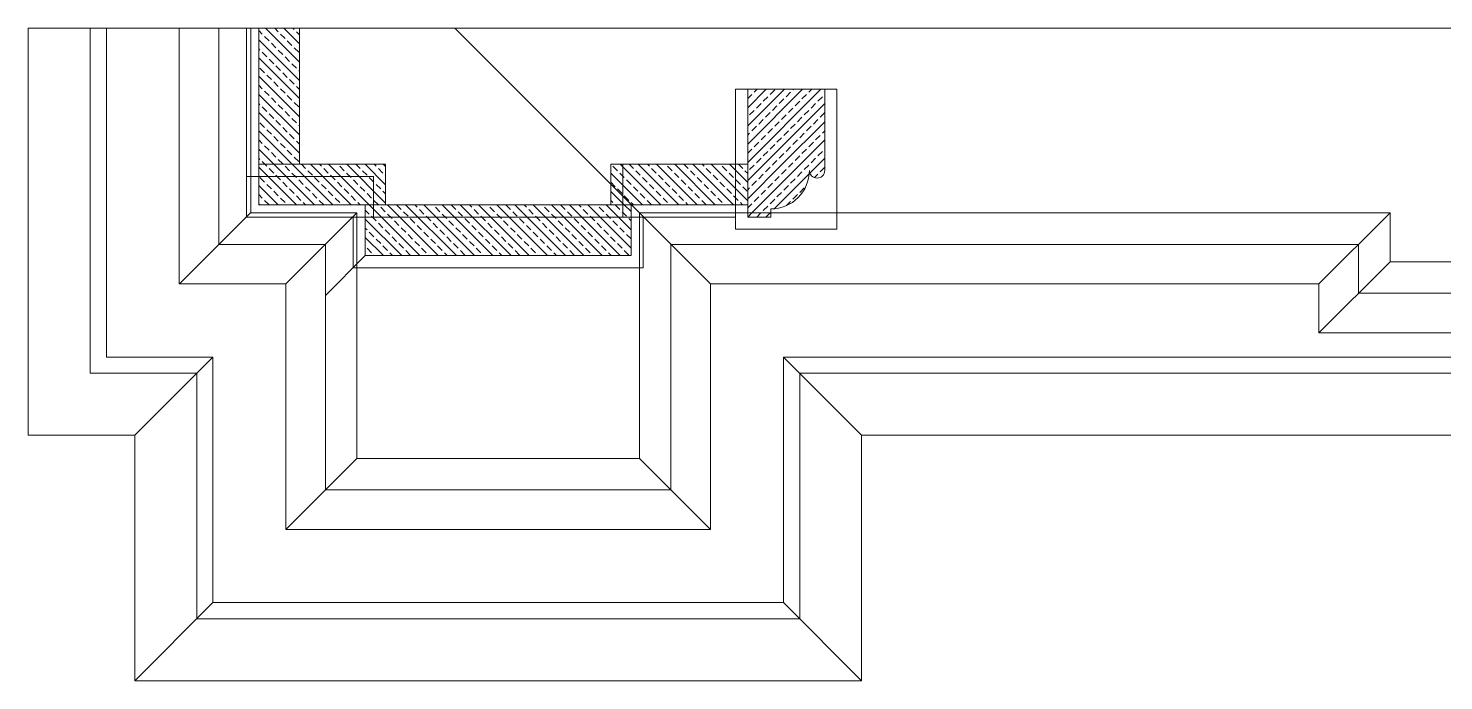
# Model space of a CAD drawing. Header units: millimetres. Extents: x -942 to 1387, y 0 to 1964.
# Drawn here: x -942 to -244, y 1643 to 1964 of the extents above; entities that cross this region are included whole.
import ezdxf

# ---------------------------------------------------------------- set-up
doc = ezdxf.new("R2010")
doc.units = ezdxf.units.MM
doc.layers.add('ceco.net 174', color=7, linetype='Continuous')

msp = doc.modelspace()

# ---------------------------------------------------------------- linework, layer by layer
at = {"layer": 'ceco.net 174', "lineweight": 5}
for p, q in [((-942.12, 1964), (-942.12, 1763.5)), ((-942.12, 1964), (0, 1964)), ((-911.58, 1964), (-911.58, 1794)), ((-903.58, 1964), (-903.58, 1802)), ((-867.72, 1964), (-867.72, 1838)), ((-848.14, 1964), (-848.14, 1857.5)), ((-834.48, 1964), (-834.48, 1871)), ((-832.48, 1964), (-832.48, 1873)), ((-828.48, 1964), (-828.48, 1897)), ((-826.78, 1961.16), (-828.48, 1962.86)), ((-808.48, 1947.35), (-825.13, 1964)), ((-818.92, 1962.28), (-820.64, 1964)), ((-815.55, 1958.91), (-817.8, 1961.16)), ((-808.48, 1956.33), (-816.15, 1964)), ((-811.06, 1963.4), (-811.66, 1964)), ((-808.48, 1960.82), (-809.94, 1962.28)), ((-808.48, 1964), (-808.48, 1897)), ((-605.83, 1838), (-731.83, 1964)), ((-808.48, 1938.37), (-828.48, 1958.37)), ((-827.9, 1953.3), (-828.48, 1953.88)), ((-823.41, 1957.79), (-825.65, 1960.04)), ((-820.04, 1954.42), (-822.29, 1956.67)), ((-812.18, 1955.55), (-814.43, 1957.79)), ((-808.82, 1952.18), (-811.06, 1954.42)), ((-808.48, 1929.39), (-828.48, 1949.39)), ((-824.53, 1949.93), (-826.78, 1952.18)), ((-821.16, 1946.56), (-823.41, 1948.81)), ((-816.67, 1951.06), (-818.92, 1953.3)), ((-813.31, 1947.69), (-815.55, 1949.93)), ((-808.48, 1920.41), (-828.48, 1940.41)), ((-825.65, 1942.07), (-827.9, 1944.32)), ((-822.29, 1938.71), (-824.53, 1940.95)), ((-817.8, 1943.2), (-820.04, 1945.44)), ((-814.43, 1939.83), (-816.67, 1942.07)), ((-809.94, 1944.32), (-812.18, 1946.56)), ((-808.48, 1942.86), (-808.82, 1943.2)), ((-826.78, 1934.22), (-828.48, 1935.92)), ((-823.41, 1930.85), (-825.65, 1933.09)), ((-818.92, 1935.34), (-821.16, 1937.58)), ((-815.55, 1931.97), (-817.8, 1934.22)), ((-811.06, 1936.46), (-813.31, 1938.71)), ((-808.48, 1933.88), (-809.94, 1935.34)), ((-593.48, 1871), (-593.48, 1934)), ((-543.48, 1934), (-593.48, 1934)), ((-587.48, 1934), (-549.48, 1934)), ((-587.48, 1871), (-587.48, 1934)), ((-587.48, 1933.84), (-587.31, 1934)), ((-587.48, 1924.86), (-578.33, 1934)), ((-587.48, 1906.9), (-560.37, 1934)), ((-587.48, 1897.92), (-551.39, 1934)), ((-587.48, 1915.88), (-569.35, 1934)), ((-584.27, 1932.56), (-582.82, 1934)), ((-576.41, 1931.44), (-574.17, 1933.68)), ((-565.19, 1933.68), (-564.86, 1934)), ((-557.33, 1932.56), (-555.88, 1934)), ((-549.48, 1894), (-549.48, 1934)), ((-543.48, 1934), (-543.48, 1865)), ((-808.48, 1911.43), (-828.48, 1931.43)), ((-827.9, 1926.36), (-828.48, 1926.94)), ((-820.04, 1927.48), (-822.29, 1929.73)), ((-816.67, 1924.11), (-818.92, 1926.36)), ((-812.18, 1928.6), (-814.43, 1930.85)), ((-808.82, 1925.24), (-811.06, 1927.48)), ((-587.48, 1929.35), (-585.39, 1931.44)), ((-583.15, 1924.7), (-580.9, 1926.95)), ((-579.78, 1928.07), (-577.54, 1930.31)), ((-579.41, 1897), (-549.48, 1926.94)), ((-571.92, 1926.95), (-569.68, 1929.19)), ((-568.55, 1930.31), (-566.31, 1932.56)), ((-564.06, 1925.82), (-561.82, 1928.07)), ((-560.7, 1929.19), (-558.45, 1931.44)), ((-556.21, 1924.7), (-553.96, 1926.95)), ((-552.84, 1928.07), (-550.59, 1930.31)), ((-808.48, 1902.45), (-828.48, 1922.45)), ((-824.53, 1922.99), (-826.78, 1925.24)), ((-821.16, 1919.62), (-823.41, 1921.87)), ((-813.31, 1920.75), (-815.55, 1922.99)), ((-809.94, 1917.38), (-812.18, 1919.62)), ((-586.52, 1921.33), (-584.27, 1923.58)), ((-582.03, 1916.84), (-579.78, 1919.09)), ((-578.66, 1920.21), (-576.41, 1922.46)), ((-575.29, 1923.58), (-573.05, 1925.82)), ((-570.8, 1919.09), (-568.55, 1921.33)), ((-567.43, 1922.46), (-565.19, 1924.7)), ((-562.94, 1917.97), (-560.7, 1920.21)), ((-559.57, 1921.33), (-557.33, 1923.58)), ((-555.08, 1916.84), (-552.84, 1919.09)), ((-551.72, 1920.21), (-549.48, 1922.45)), ((-812.02, 1897), (-828.48, 1913.47)), ((-825.65, 1915.13), (-827.9, 1917.38)), ((-822.29, 1911.77), (-824.53, 1914.01)), ((-817.8, 1916.26), (-820.04, 1918.5)), ((-814.43, 1912.89), (-816.67, 1915.13)), ((-808.48, 1915.92), (-808.82, 1916.26)), ((-587.48, 1911.39), (-586.52, 1912.35)), ((-585.39, 1913.48), (-583.15, 1915.72)), ((-577.54, 1912.35), (-575.29, 1914.6)), ((-574.17, 1915.72), (-571.92, 1917.97)), ((-570.43, 1897), (-549.48, 1917.96)), ((-569.68, 1911.23), (-567.43, 1913.48)), ((-566.31, 1914.6), (-564.06, 1916.84)), ((-561.82, 1910.11), (-559.57, 1912.35)), ((-558.45, 1913.48), (-556.21, 1915.72)), ((-550.59, 1912.35), (-549.48, 1913.47)), ((-826.78, 1907.28), (-828.48, 1908.98)), ((-823.41, 1903.91), (-825.65, 1906.15)), ((-818.92, 1908.4), (-821.16, 1910.64)), ((-815.55, 1905.03), (-817.8, 1907.28)), ((-811.06, 1909.52), (-813.31, 1911.77)), ((-808.48, 1906.94), (-809.94, 1908.4)), ((-584.27, 1905.62), (-582.03, 1907.86)), ((-580.9, 1908.99), (-578.66, 1911.23)), ((-576.41, 1904.5), (-574.17, 1906.74)), ((-573.05, 1907.86), (-570.8, 1910.11)), ((-568.55, 1903.37), (-566.31, 1905.62)), ((-565.19, 1906.74), (-562.94, 1908.99)), ((-561.45, 1897), (-549.48, 1908.98)), ((-557.33, 1905.62), (-555.08, 1907.86)), ((-553.96, 1908.99), (-551.72, 1911.23)), ((-821, 1897), (-828.48, 1904.49)), ((-827.9, 1899.42), (-828.48, 1900)), ((-825.49, 1897), (-826.78, 1898.3)), ((-820.04, 1900.54), (-822.29, 1902.79)), ((-816.67, 1897.17), (-818.92, 1899.42)), ((-812.18, 1901.66), (-814.43, 1903.91)), ((-808.82, 1898.3), (-811.06, 1900.54)), ((-587.48, 1902.41), (-585.39, 1904.5)), ((-583.15, 1897.76), (-580.9, 1900.01)), ((-579.78, 1901.13), (-577.54, 1903.37)), ((-574.92, 1897), (-573.05, 1898.88)), ((-571.92, 1900.01), (-569.68, 1902.25)), ((-564.06, 1898.88), (-561.82, 1901.13)), ((-560.7, 1902.25), (-558.45, 1904.5)), ((-556.21, 1897.76), (-553.96, 1900.01)), ((-552.84, 1901.13), (-550.59, 1903.37)), ((-552.47, 1897), (-549.48, 1900)), ((-771.98, 1891), (-834.48, 1891)), ((-828.48, 1897), (-765.98, 1897)), ((-828.48, 1897), (-828.48, 1877)), ((-809.98, 1877), (-828.48, 1895.51)), ((-824.53, 1896.05), (-825.49, 1897)), ((-821.16, 1892.68), (-823.41, 1894.93)), ((-801, 1877), (-821, 1897)), ((-817.8, 1889.32), (-820.04, 1891.56)), ((-813.31, 1893.81), (-815.55, 1896.05)), ((-809.94, 1890.44), (-812.18, 1892.68)), ((-792.02, 1877), (-812.02, 1897)), ((-805.45, 1894.93), (-807.52, 1897)), ((-802.08, 1891.56), (-804.33, 1893.81)), ((-783.03, 1877), (-803.03, 1897)), ((-797.59, 1896.05), (-798.54, 1897)), ((-794.22, 1892.68), (-796.47, 1894.93)), ((-774.05, 1877), (-794.05, 1897)), ((-790.86, 1889.32), (-793.1, 1891.56)), ((-786.37, 1893.81), (-788.61, 1896.05)), ((-783, 1890.44), (-785.24, 1892.68)), ((-765.98, 1877.91), (-785.07, 1897)), ((-778.51, 1894.93), (-780.58, 1897)), ((-775.14, 1891.56), (-777.39, 1893.81)), ((-765.98, 1886.89), (-776.09, 1897)), ((-771.98, 1871), (-771.98, 1891)), ((-770.65, 1896.05), (-771.6, 1897)), ((-767.28, 1892.68), (-769.53, 1894.93)), ((-765.98, 1895.87), (-767.11, 1897)), ((-765.98, 1891.38), (-766.16, 1891.56)), ((-765.98, 1897), (-765.98, 1877)), ((-654.98, 1897), (-587.48, 1897)), ((-654.98, 1877), (-654.98, 1897)), ((-639.35, 1877), (-654.98, 1892.63)), ((-651.66, 1893.81), (-653.91, 1896.05)), ((-648.29, 1890.44), (-650.54, 1892.68)), ((-630.37, 1877), (-650.37, 1897)), ((-648.98, 1871), (-648.98, 1897)), ((-643.8, 1894.93), (-645.88, 1897)), ((-640.44, 1891.56), (-642.68, 1893.81)), ((-621.39, 1877), (-641.39, 1897)), ((-638.83, 1897), (-593.48, 1897)), ((-635.95, 1896.05), (-636.9, 1897)), ((-632.58, 1892.68), (-634.82, 1894.93)), ((-612.41, 1877), (-632.41, 1897)), ((-629.21, 1889.32), (-631.46, 1891.56)), ((-624.72, 1893.81), (-626.97, 1896.05)), ((-621.35, 1890.44), (-623.6, 1892.68)), ((-603.43, 1877), (-623.43, 1897)), ((-616.86, 1894.93), (-618.94, 1897)), ((-613.5, 1891.56), (-615.74, 1893.81)), ((-594.45, 1877), (-614.45, 1897)), ((-609.01, 1896.05), (-609.96, 1897)), ((-605.64, 1892.68), (-607.88, 1894.93)), ((-587.48, 1879.01), (-605.47, 1897)), ((-602.27, 1889.32), (-604.52, 1891.56)), ((-597.78, 1893.81), (-600.03, 1896.05)), ((-594.41, 1890.44), (-596.66, 1892.68)), ((-587.48, 1887.99), (-596.49, 1897)), ((-589.92, 1894.93), (-592, 1897)), ((-587.48, 1892.48), (-588.8, 1893.81)), ((-587.48, 1896.97), (-587.51, 1897)), ((-587.48, 1897), (-587.48, 1877)), ((-587.48, 1888.94), (-579.41, 1897)), ((-587.48, 1879.96), (-570.43, 1897)), ((-586.52, 1894.39), (-584.27, 1896.64)), ((-582.03, 1889.9), (-579.78, 1892.15)), ((-581.45, 1877), (-561.45, 1897)), ((-578.66, 1893.27), (-576.41, 1895.51)), ((-575.29, 1896.64), (-574.92, 1897)), ((-574.17, 1888.78), (-571.92, 1891.02)), ((-572.47, 1877), (-557.15, 1892.33)), ((-570.8, 1892.15), (-568.55, 1894.39)), ((-567.43, 1895.51), (-565.94, 1897)), ((-565.94, 1897), (-565.19, 1897.76)), ((-562.94, 1891.02), (-560.7, 1893.27)), ((-559.57, 1894.39), (-557.33, 1896.64)), ((-556.83, 1892.65), (-552.47, 1897)), ((-554.56, 1890.43), (-552.84, 1892.15)), ((-551.72, 1893.27), (-549.48, 1895.51)), ((-818.96, 1877), (-828.48, 1886.53)), ((-825.65, 1888.19), (-827.9, 1890.44)), ((-822.29, 1884.83), (-824.53, 1887.07)), ((-814.43, 1885.95), (-816.67, 1888.19)), ((-811.06, 1882.58), (-813.31, 1884.83)), ((-806.57, 1887.07), (-808.82, 1889.32)), ((-803.2, 1883.7), (-805.45, 1885.95)), ((-798.71, 1888.19), (-800.96, 1890.44)), ((-795.35, 1884.83), (-797.59, 1887.07)), ((-787.49, 1885.95), (-789.73, 1888.19)), ((-784.12, 1882.58), (-786.37, 1884.83)), ((-779.63, 1887.07), (-781.88, 1889.32)), ((-776.26, 1883.7), (-778.51, 1885.95)), ((-771.77, 1888.19), (-774.02, 1890.44)), ((-768.4, 1884.83), (-770.65, 1887.07)), ((-652.78, 1885.95), (-654.98, 1888.14)), ((-649.42, 1882.58), (-651.66, 1884.83)), ((-644.93, 1887.07), (-647.17, 1889.32)), ((-641.56, 1883.7), (-643.8, 1885.95)), ((-637.07, 1888.19), (-639.31, 1890.44)), ((-633.7, 1884.83), (-635.95, 1887.07)), ((-625.84, 1885.95), (-628.09, 1888.19)), ((-622.48, 1882.58), (-624.72, 1884.83)), ((-617.99, 1887.07), (-620.23, 1889.32)), ((-614.62, 1883.7), (-616.86, 1885.95)), ((-610.13, 1888.19), (-612.37, 1890.44)), ((-606.76, 1884.83), (-609.01, 1887.07)), ((-598.9, 1885.95), (-601.15, 1888.19)), ((-595.53, 1882.58), (-597.78, 1884.83)), ((-591.04, 1887.07), (-593.29, 1889.32)), ((-587.68, 1883.7), (-589.92, 1885.95)), ((-587.48, 1884.45), (-586.52, 1885.41)), ((-585.39, 1886.53), (-583.15, 1888.78)), ((-580.9, 1882.04), (-578.66, 1884.29)), ((-577.54, 1885.41), (-575.29, 1887.66)), ((-569.68, 1884.29), (-567.43, 1886.53)), ((-566.31, 1887.66), (-564.06, 1889.9)), ((-561.82, 1883.17), (-559.57, 1885.41)), ((-826.78, 1880.34), (-828.48, 1882.04)), ((-827.94, 1877), (-828.48, 1877.55)), ((-823.45, 1877), (-825.65, 1879.21)), ((-818.92, 1881.46), (-821.16, 1883.7)), ((-815.55, 1878.09), (-817.8, 1880.34)), ((-807.69, 1879.21), (-809.94, 1881.46)), ((-805.49, 1877), (-806.57, 1878.09)), ((-799.84, 1880.34), (-802.08, 1882.58)), ((-796.51, 1877), (-798.71, 1879.21)), ((-791.98, 1881.46), (-794.22, 1883.7)), ((-788.61, 1878.09), (-790.86, 1880.34)), ((-780.75, 1879.21), (-783, 1881.46)), ((-778.54, 1877), (-779.63, 1878.09)), ((-772.89, 1880.34), (-775.14, 1882.58)), ((-769.56, 1877), (-771.77, 1879.21)), ((-765.98, 1882.4), (-767.28, 1883.7)), ((-648.33, 1877), (-654.98, 1883.65)), ((-653.91, 1878.09), (-654.98, 1879.16)), ((-646.05, 1879.21), (-648.29, 1881.46)), ((-643.84, 1877), (-644.93, 1878.09)), ((-638.19, 1880.34), (-640.44, 1882.58)), ((-634.86, 1877), (-637.07, 1879.21)), ((-630.33, 1881.46), (-632.58, 1883.7)), ((-626.97, 1878.09), (-629.21, 1880.34)), ((-619.11, 1879.21), (-621.35, 1881.46)), ((-616.9, 1877), (-617.99, 1878.09)), ((-611.25, 1880.34), (-613.5, 1882.58)), ((-607.92, 1877), (-610.13, 1879.21)), ((-603.39, 1881.46), (-605.64, 1883.7)), ((-600.03, 1878.09), (-602.27, 1880.34)), ((-592.17, 1879.21), (-594.41, 1881.46)), ((-589.96, 1877), (-591.04, 1878.09)), ((-585.94, 1877), (-585.39, 1877.55)), ((-584.27, 1878.68), (-582.03, 1880.92)), ((-576.41, 1877.55), (-574.17, 1879.8)), ((-573.05, 1880.92), (-570.8, 1883.17)), ((-567.98, 1877), (-566.31, 1878.68)), ((-565.19, 1879.8), (-562.94, 1882.04)), ((-867.64, 1838), (-832.64, 1873)), ((-834.48, 1871), (-781.98, 1871)), ((-832.48, 1873), (-780.12, 1873)), ((-828.48, 1877), (-765.98, 1877)), ((-815.12, 1838), (-780.12, 1873)), ((-781.98, 1871), (-781.98, 1846)), ((-638.83, 1871), (-781.98, 1871)), ((-780.12, 1873), (-780.12, 1752)), ((-775.98, 1877), (-775.98, 1852)), ((-775.98, 1877), (-644.98, 1877)), ((-774.02, 1872.48), (-775.98, 1874.44)), ((-749.05, 1852), (-774.05, 1877)), ((-770.65, 1869.11), (-772.89, 1871.36)), ((-769.53, 1876.97), (-769.56, 1877)), ((-766.16, 1873.6), (-768.4, 1875.85)), ((-740.07, 1852), (-765.07, 1877)), ((-762.79, 1870.23), (-765.04, 1872.48)), ((-758.3, 1874.72), (-760.55, 1876.97)), ((-754.93, 1871.36), (-757.18, 1873.6)), ((-731.09, 1852), (-756.09, 1877)), ((-751.57, 1867.99), (-753.81, 1870.23)), ((-750.44, 1875.85), (-751.6, 1877)), ((-747.08, 1872.48), (-749.32, 1874.72)), ((-722.11, 1852), (-747.11, 1877)), ((-743.71, 1869.11), (-745.95, 1871.36)), ((-742.59, 1876.97), (-742.62, 1877)), ((-739.22, 1873.6), (-741.46, 1875.85)), ((-713.13, 1852), (-738.13, 1877)), ((-735.85, 1870.23), (-738.1, 1872.48)), ((-731.36, 1874.72), (-733.61, 1876.97)), ((-727.99, 1871.36), (-730.24, 1873.6)), ((-704.15, 1852), (-729.15, 1877)), ((-724.63, 1867.99), (-726.87, 1870.23)), ((-723.5, 1875.85), (-724.66, 1877)), ((-720.14, 1872.48), (-722.38, 1874.72)), ((-695.17, 1852), (-720.17, 1877)), ((-716.77, 1869.11), (-719.01, 1871.36)), ((-715.65, 1876.97), (-715.68, 1877)), ((-712.28, 1873.6), (-714.52, 1875.85)), ((-686.19, 1852), (-711.19, 1877)), ((-708.91, 1870.23), (-711.16, 1872.48)), ((-704.42, 1874.72), (-706.67, 1876.97)), ((-701.05, 1871.36), (-703.3, 1873.6)), ((-677.21, 1852), (-702.21, 1877)), ((-697.69, 1867.99), (-699.93, 1870.23)), ((-696.56, 1875.85), (-697.72, 1877)), ((-693.2, 1872.48), (-695.44, 1874.72)), ((-668.23, 1852), (-693.23, 1877)), ((-689.83, 1869.11), (-692.07, 1871.36)), ((-688.71, 1876.97), (-688.74, 1877)), ((-685.34, 1873.6), (-687.58, 1875.85)), ((-659.25, 1852), (-684.25, 1877)), ((-681.97, 1870.23), (-684.21, 1872.48)), ((-677.48, 1874.72), (-679.72, 1876.97)), ((-674.11, 1871.36), (-676.36, 1873.6)), ((-650.27, 1852), (-675.27, 1877)), ((-670.74, 1867.99), (-672.99, 1870.23)), ((-669.62, 1875.85), (-670.78, 1877)), ((-666.25, 1872.48), (-668.5, 1874.72)), ((-644.98, 1855.69), (-666.29, 1877)), ((-662.89, 1869.11), (-665.13, 1871.36)), ((-661.76, 1876.97), (-661.8, 1877)), ((-658.4, 1873.6), (-660.64, 1875.85)), ((-644.98, 1864.67), (-657.31, 1877)), ((-655.03, 1870.23), (-657.27, 1872.48)), ((-654.98, 1877), (-587.48, 1877)), ((-650.54, 1874.72), (-652.78, 1876.97)), ((-647.17, 1871.36), (-649.42, 1873.6)), ((-644.98, 1873.65), (-648.33, 1877)), ((-644.98, 1869.16), (-646.05, 1870.23)), ((-644.98, 1877), (-644.98, 1852)), ((-640.83, 1873), (-640.83, 1752)), ((-640.83, 1873), (-270.71, 1873)), ((-638.98, 1871), (-593.48, 1871)), ((-638.98, 1871), (-638.98, 1846)), ((-593.48, 1871), (-593.48, 1865)), ((-587.48, 1875.47), (-585.94, 1877)), ((-587.48, 1871), (-576.07, 1871)), ((-587.45, 1871), (-585.45, 1873)), ((-585.45, 1873), (-581.45, 1877)), ((-582.96, 1871), (-580.96, 1873)), ((-580.96, 1873), (-580.9, 1873.06)), ((-579.78, 1874.19), (-577.54, 1876.43)), ((-578.47, 1871), (-576.47, 1873)), ((-576.47, 1873), (-576.07, 1873.4)), ((-576.07, 1871), (-576.07, 1875)), ((-574.4, 1875.08), (-572.47, 1877)), ((-568.33, 1876.65), (-567.98, 1877)), ((-270.71, 1873), (-305.95, 1838)), ((-270.71, 1873), (-270.71, 1848.92)), ((-758.03, 1852), (-775.98, 1869.95)), ((-775.14, 1864.62), (-775.98, 1865.46)), ((-771.77, 1861.25), (-774.02, 1863.5)), ((-767.28, 1865.74), (-769.53, 1867.99)), ((-763.91, 1862.38), (-766.16, 1864.62)), ((-759.42, 1866.87), (-761.67, 1869.11)), ((-756.06, 1863.5), (-758.3, 1865.74)), ((-748.2, 1864.62), (-750.44, 1866.87)), ((-744.83, 1861.25), (-747.08, 1863.5)), ((-740.34, 1865.74), (-742.59, 1867.99)), ((-736.97, 1862.38), (-739.22, 1864.62)), ((-732.48, 1866.87), (-734.73, 1869.11)), ((-729.12, 1863.5), (-731.36, 1865.74)), ((-721.26, 1864.62), (-723.5, 1866.87)), ((-717.89, 1861.25), (-720.14, 1863.5)), ((-713.4, 1865.74), (-715.65, 1867.99)), ((-710.03, 1862.38), (-712.28, 1864.62)), ((-705.54, 1866.87), (-707.79, 1869.11)), ((-702.18, 1863.5), (-704.42, 1865.74)), ((-694.32, 1864.62), (-696.56, 1866.87)), ((-690.95, 1861.25), (-693.2, 1863.5)), ((-686.46, 1865.74), (-688.71, 1867.99)), ((-683.09, 1862.38), (-685.34, 1864.62)), ((-678.6, 1866.87), (-680.85, 1869.11)), ((-675.23, 1863.5), (-677.48, 1865.74)), ((-667.38, 1864.62), (-669.62, 1866.87)), ((-664.01, 1861.25), (-666.25, 1863.5)), ((-659.52, 1865.74), (-661.76, 1867.99)), ((-656.15, 1862.38), (-658.4, 1864.62)), ((-651.66, 1866.87), (-653.91, 1869.11)), ((-648.29, 1863.5), (-650.54, 1865.74)), ((-593.48, 1865), (-543.48, 1865)), ((-848.14, 1857.5), (-795.62, 1857.5)), ((-795.62, 1857.5), (-795.62, 1736.5)), ((-767.02, 1852), (-775.98, 1860.97)), ((-768.4, 1857.88), (-770.65, 1860.13)), ((-765.04, 1854.52), (-767.28, 1856.76)), ((-760.55, 1859.01), (-762.79, 1861.25)), ((-757.18, 1855.64), (-759.42, 1857.88)), ((-752.69, 1860.13), (-754.93, 1862.38)), ((-749.32, 1856.76), (-751.57, 1859.01)), ((-741.46, 1857.88), (-743.71, 1860.13)), ((-738.1, 1854.52), (-740.34, 1856.76)), ((-733.61, 1859.01), (-735.85, 1861.25)), ((-730.24, 1855.64), (-732.48, 1857.88)), ((-725.75, 1860.13), (-727.99, 1862.38)), ((-722.38, 1856.76), (-724.63, 1859.01)), ((-714.52, 1857.88), (-716.77, 1860.13)), ((-711.16, 1854.52), (-713.4, 1856.76)), ((-706.67, 1859.01), (-708.91, 1861.25)), ((-703.3, 1855.64), (-705.54, 1857.88)), ((-698.81, 1860.13), (-701.05, 1862.38)), ((-695.44, 1856.76), (-697.69, 1859.01)), ((-687.58, 1857.88), (-689.83, 1860.13)), ((-684.21, 1854.52), (-686.46, 1856.76)), ((-679.72, 1859.01), (-681.97, 1861.25)), ((-676.36, 1855.64), (-678.6, 1857.88)), ((-671.87, 1860.13), (-674.11, 1862.38)), ((-668.5, 1856.76), (-670.74, 1859.01)), ((-660.64, 1857.88), (-662.89, 1860.13)), ((-657.27, 1854.52), (-659.52, 1856.76)), ((-652.78, 1859.01), (-655.03, 1861.25)), ((-649.42, 1855.64), (-651.66, 1857.88)), ((-644.98, 1860.18), (-647.17, 1862.38)), ((-625.33, 1857.5), (-625.33, 1736.5)), ((-625.33, 1857.5), (-286.37, 1857.5)), ((-286.37, 1857.5), (-286.37, 1833.42)), ((-795.62, 1832.36), (-775.98, 1852)), ((-775.98, 1852), (-644.98, 1852)), ((-772.89, 1853.39), (-775.14, 1855.64)), ((-771.51, 1852), (-771.77, 1852.27)), ((-762.52, 1852), (-763.91, 1853.39)), ((-753.81, 1852.27), (-756.06, 1854.52)), ((-745.95, 1853.39), (-748.2, 1855.64)), ((-744.56, 1852), (-744.83, 1852.27)), ((-735.58, 1852), (-736.97, 1853.39)), ((-726.87, 1852.27), (-729.12, 1854.52)), ((-719.01, 1853.39), (-721.26, 1855.64)), ((-717.62, 1852), (-717.89, 1852.27)), ((-708.64, 1852), (-710.03, 1853.39)), ((-699.93, 1852.27), (-702.18, 1854.52)), ((-692.07, 1853.39), (-694.32, 1855.64)), ((-690.68, 1852), (-690.95, 1852.27)), ((-681.7, 1852), (-683.09, 1853.39)), ((-672.99, 1852.27), (-675.23, 1854.52)), ((-665.13, 1853.39), (-667.38, 1855.64)), ((-663.74, 1852), (-664.01, 1852.27)), ((-654.76, 1852), (-656.15, 1853.39)), ((-646.05, 1852.27), (-648.29, 1854.52)), ((-781.98, 1846), (-638.98, 1846)), ((-305.95, 1813.92), (-270.71, 1848.92)), ((-270.71, 1848.92), (0, 1848.92)), ((-867.72, 1838), (-815.12, 1838)), ((-815.12, 1838), (-815.12, 1717)), ((-605.83, 1838), (-605.83, 1717)), ((-605.83, 1838), (-305.95, 1838)), ((-305.95, 1838), (-305.95, 1813.92)), ((-286.37, 1833.42), (0, 1833.42)), ((-305.95, 1813.92), (0, 1813.92)), ((-903.58, 1802), (-851.12, 1802)), ((-889.62, 1763.5), (-851.12, 1802)), ((-851.12, 1802), (-851.12, 1681)), ((-569.83, 1802), (-569.83, 1681)), ((-569.83, 1802), (0, 1802)), ((-531.33, 1763.5), (-569.83, 1802)), ((-911.58, 1794), (-859.12, 1794)), ((-859.12, 1794), (-859.12, 1673)), ((-561.83, 1794), (-561.83, 1673)), ((-561.83, 1794), (0, 1794)), ((-942.12, 1763.5), (-889.62, 1763.5)), ((-889.62, 1763.5), (-889.62, 1642.5)), ((-531.33, 1763.5), (-531.33, 1642.5)), ((-531.33, 1763.5), (0, 1763.5)), ((-780.12, 1752), (-815.12, 1717)), ((-780.12, 1752), (-640.83, 1752)), ((-640.83, 1752), (-605.83, 1717)), ((-795.62, 1736.5), (-625.33, 1736.5)), ((-815.12, 1717), (-605.83, 1717)), ((-851.12, 1681), (-889.62, 1642.5)), ((-851.12, 1681), (-569.83, 1681)), ((-569.83, 1681), (-531.33, 1642.5)), ((-859.12, 1673), (-561.83, 1673)), ((-889.62, 1642.5), (-531.33, 1642.5)), ((-889.62, 1642.5), (-889.62, 1642.5))]:
    msp.add_line(p, q, dxfattribs=at)
for centre, radius, start in [((-576.07, 1894), 19, 270), ((-553.27, 1894), 3.8, 180)]:
    msp.add_arc(centre, radius, start, 0, dxfattribs=at)

doc.saveas('drawing.dxf')
